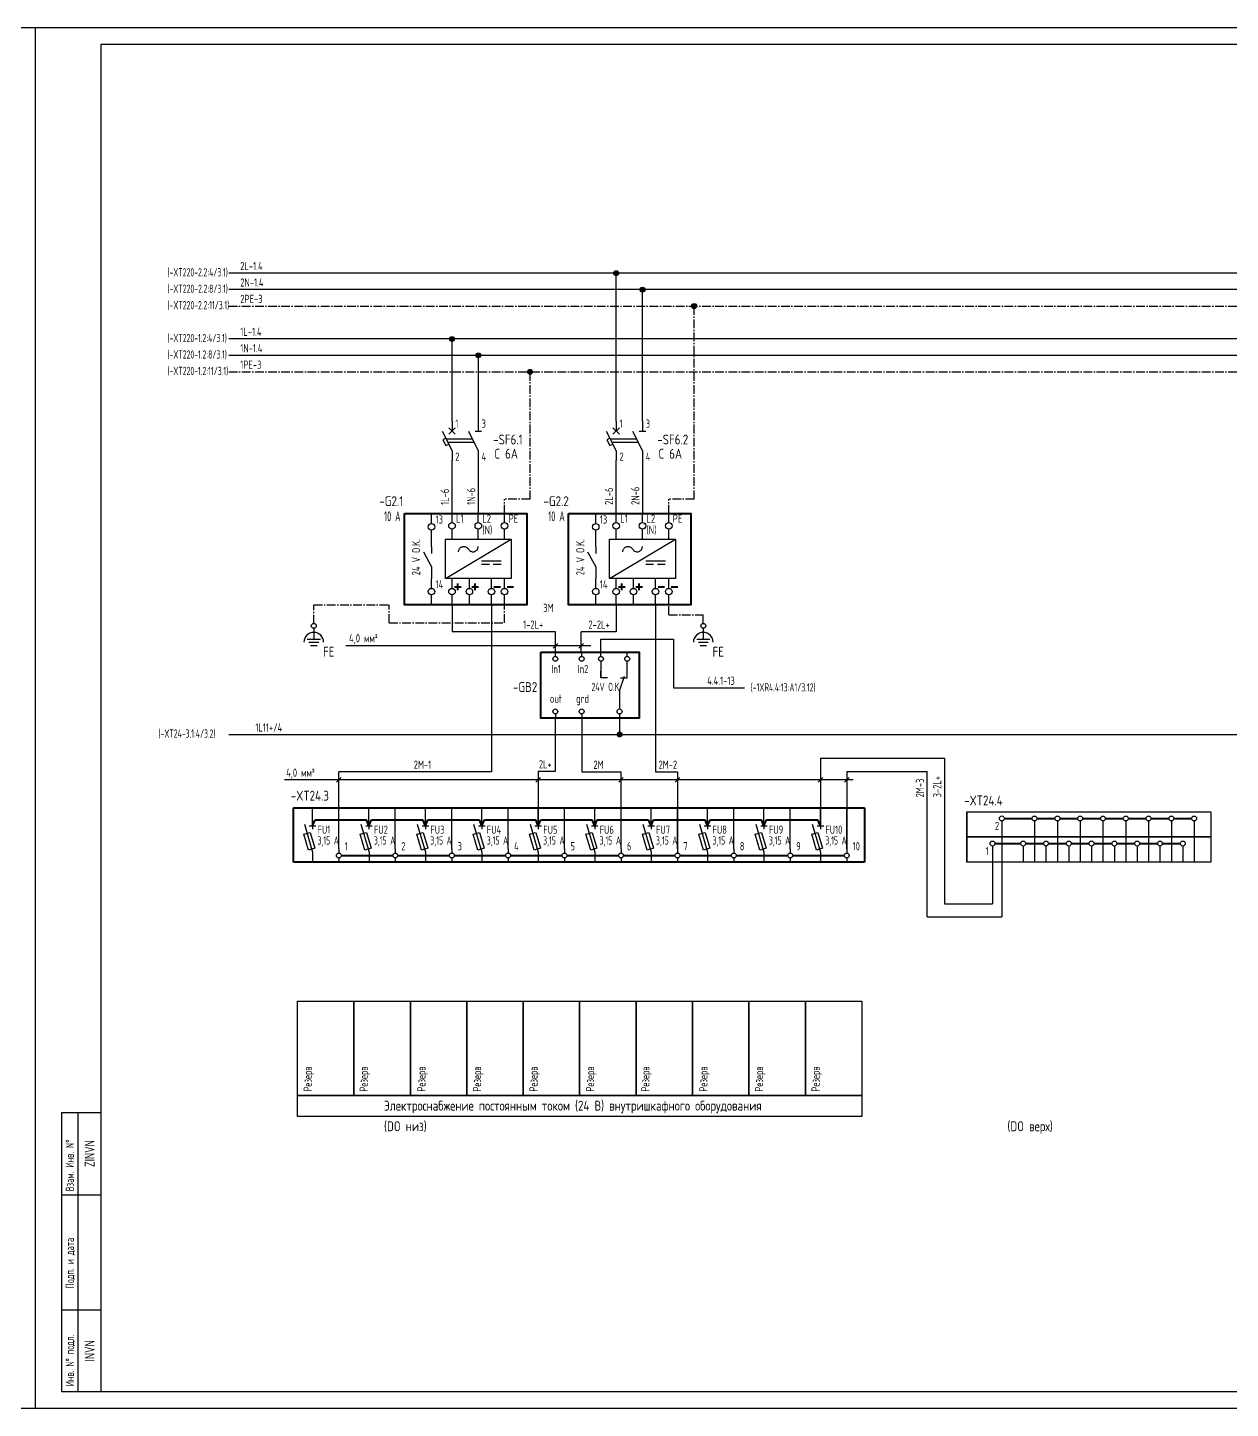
# Model space of a CAD drawing. Header units: millimetres. Extents: x 98 to 20644, y -7467 to -6136.
# Drawn here: x 1877.6 to 2243.5, y -7467.1 to -7047.1 of the extents above; entities that cross this region are included whole.
import ezdxf
from ezdxf.enums import TextEntityAlignment as Align

# ---------------------------------------------------------------- set-up
doc = ezdxf.new("R2010")
doc.units = ezdxf.units.MM
doc.linetypes.add('EPL_DASHLONGDOT', pattern=[1, 0.66, -0.12, 0.1, -0.12])
for name, color, linetype in [('Временный', 6, 'Continuous'), ('КИА_МАРКИРОВКА', 2, 'Continuous'), ('КИА_НАКЛЕЙКИ', 1, 'Continuous')]:
    doc.layers.add(name, color=color, linetype=linetype)
doc.styles.add('GOST-A 3-1', font='', dxfattribs={"height": 3})
doc.styles.add('GOSTA-2.5-1', font='', dxfattribs={"width": 0.9, "height": 2.5})
doc.styles.add('ROMANS0-70', font='romans.shx', dxfattribs={"width": 0.7})
doc.styles.get('GOST-A 3-1').set_extended_font_data('GOST type A')
doc.styles.get('GOSTA-2.5-1').set_extended_font_data('GOST Type AU')

# ---------------------------------------------------------------- blocks, each defined once
blk = doc.blocks.new('A$C5AB45C57')
at = {"ltscale": 4}
for p, q in [((-4.22, 18.73), (-4.22, 21.73)), ((2, 19), (2, 21.73)), ((10, 19), (10, 21.73)), ((18, 19), (18, 21.73)), ((2, 14), (2, 17)), ((10, 14), (10, 17)), ((18, 14), (18, 17)), ((-4.22, 13.73), (-4.22, 16.73)), ((-6.72, 10.08), (-4.22, 5.58)), ((-4.22, -1), (-4.22, 2)), ((2, -1), (2, 2)), ((7.28, -1), (7.28, 2)), ((14, -1), (14, 2)), ((18, -1), (18, 2)), ((-4.22, -6), (-4.22, -3)), ((2, -6), (2, -3)), ((7.28, -6), (7.28, -3)), ((14, -6), (14, -3)), ((18, -6), (18, -3))]:
    blk.add_line(p, q, dxfattribs=at)
for p, q in [((-4.22, 11.58), (-4.22, 14)), ((0, 2), (20, 14)), ((-4.22, 11.58), (-4.22, 9.58)), ((-4.22, 5.58), (-4.22, 3.58)), ((10.99, 7.4), (16.99, 7.4)), ((10.99, 6.4), (13.37, 6.4)), ((14.57, 6.4), (16.95, 6.4)), ((-4.22, 3.58), (-4.22, 2))]:
    blk.add_line(p, q)
at = {"lineweight": 40}
for p, q in [((3.75, -1.53), (3.75, 0.47)), ((9.03, -1.53), (9.03, 0.47)), ((2.75, -0.53), (4.75, -0.53)), ((8.03, -0.53), (10.03, -0.53)), ((14.75, -0.53), (16.75, -0.53)), ((18.75, -0.53), (20.75, -0.53))]:
    blk.add_line(p, q, dxfattribs=at)
blk.add_lwpolyline([(-12.49, 21.73), (24.74, 21.73), (24.74, -6), (-12.49, -6)], close=True, dxfattribs=at)
blk.add_lwpolyline([(0, 14), (20, 14), (20, 2), (0, 2)], close=True)
at = {"ltscale": 4}
for centre in [(-4.22, 17.73), (2, 18), (10, 18), (18, 18), (-4.22, -2), (2, -2), (7.28, -2), (14, -2), (18, -2)]:
    blk.add_circle(centre, 1, dxfattribs=at)
blk.add_spline([(4, 10.13), (4.05, 10.52), (4.21, 10.91), (4.41, 11.19), (4.65, 11.41), (5, 11.61), (5.32, 11.7), (5.75, 11.72), (6.12, 11.64), (6.53, 11.43), (6.89, 11.08), (7.17, 10.67), (7.42, 10.44), (7.72, 10.27), (8.17, 10.14), (8.47, 10.13), (8.85, 10.2), (9.09, 10.29), (9.39, 10.49), (9.71, 10.84), (9.88, 11.2), (9.95, 11.44), (9.97, 11.73), (9.97, 11.74)], degree=3)
at = {"style": 'GOSTA-2.5-1', "width": 0.9}
for s, p in [('13', (-2.99, 18.69)), ('L1', (3.23, 18.97)), ('L2', (11.23, 18.97)), ('PE', (19.23, 18.97)), ('(N)', (11.23, 15.53)), ('14', (-2.99, -1.03))]:
    blk.add_text(s, height=2.5, dxfattribs=at).set_placement(p)
blk.add_text('24 V O.K.', height=2.5, rotation=90, dxfattribs=at).set_placement((-7.67, 2.97))
blk = doc.blocks.new('A$C11D95457')
at = {"lineweight": 25, "ltscale": 4}
for p, q in [((0, 9), (3, 3)), ((2, 10), (4, 8)), ((4, 10), (2, 8)), ((3, 12), (3, 9)), ((8, 9), (11, 3)), ((11, 12), (11, 9)), ((9.25, 6.5), (1.25, 6.5)), ((9.75, 5.5), (1.75, 5.5)), ((3, 3), (3, 0)), ((11, 3), (11, 0))]:
    blk.add_line(p, q, dxfattribs=at)
at = {"lineweight": 25}
blk.add_line((10, 9), (12, 9), dxfattribs=at)
at = {"lineweight": 25, "ltscale": 4}
blk.add_lwpolyline([(1.11, 4.55), (2, 5), (1.11, 6.79), (0.21, 6.34)], close=True, dxfattribs=at)
blk = doc.blocks.new('A$C409B74B5')
at = {"color": 0}
for p, q in [((4.47, 18.75), (4.47, 20)), ((12.47, 18.75), (12.47, 20)), ((18.34, 18.75), (18.34, 20)), ((26.33, 18.75), (26.33, 20)), ((26.33, 12.25), (26.33, 17.25)), ((4.47, 1.25), (4.47, 0)), ((12.47, 1.25), (12.47, 0)), ((24, 1.25), (24, 0))]:
    blk.add_line(p, q, dxfattribs=at)
for p, q in [((18.34, 17.25), (18.33, 12.25)), ((18.33, 12.25), (18.33, 14.25)), ((24, 8.25), (25.5, 12.75)), ((20.33, 12.25), (18.33, 12.25)), ((24.33, 12.25), (26.33, 12.25)), ((24, 8.25), (24, 2.75))]:
    blk.add_line(p, q)
at = {"color": 0, "lineweight": 40}
blk.add_lwpolyline([(0, 20), (29.91, 20), (29.91, 0), (0, 0)], close=True, dxfattribs=at)
at = {"color": 0}
for centre in [(4.47, 18), (12.47, 18), (18.34, 18), (26.33, 18), (4.47, 2), (12.47, 2), (24, 2)]:
    blk.add_circle(centre, 0.75, dxfattribs=at)
at = {"style": 'GOSTA-2.5-1'}
for s, width, p in [('In1', 0.9, (3.27, 13.64)), ('In2', 0.9, (11.27, 13.64)), ('24V O.K. ', 0.7, (15.49, 8.22)), ('out', 0.9, (2.8, 4.65)), ('grd', 0.9, (10.8, 4.65))]:
    blk.add_text(s, height=2.5, dxfattribs=dict(at, width=width)).set_placement(p)
blk = doc.blocks.new('A$C2EC3666A')
h = blk.add_hatch(color=7)
h.dxf.hatch_style = 1
edge = h.paths.add_edge_path()
edge.add_arc((0, 0), 0.75, 0, 360)
at = {"color": 0}
blk.add_circle((0, 0), 0.75, dxfattribs=at)
blk = doc.blocks.new('A$C2BF74EC9')
at = {"color": 0}
for p, q in [((0, 6.39), (4, 6.39)), ((0.5, 5.39), (3.5, 5.39)), ((1, 4.39), (3, 4.39)), ((2, 8.39), (2, 6.39))]:
    blk.add_line(p, q, dxfattribs=at)
at = {"style": 'GOST-A 3-1'}
blk.add_text('FE', height=3, dxfattribs=at).set_placement((4.81, 1))

msp = doc.modelspace()

# ---------------------------------------------------------------- linework, layer by layer
for p, q in [((1286, -7047.07), (1880, -7047.07)), ((1880, -7047.07), (2474, -7047.07)), ((1880, -7467.07), (1880, -7047.07)), ((1900, -7052.07), (2469, -7052.07)), ((1900, -7462.07), (1900, -7052.07)), ((2173.97, -7288.37), (2173.97, -7300.88)), ((2183.91, -7288.38), (2183.91, -7300.89)), ((2190.85, -7288.38), (2190.85, -7300.89)), ((2197.78, -7288.38), (2197.78, -7300.89)), ((2204.71, -7288.38), (2204.71, -7300.89)), ((2211.65, -7288.38), (2211.65, -7300.89)), ((2218.58, -7288.38), (2218.58, -7300.89)), ((2225.52, -7288.38), (2225.52, -7300.89)), ((2232.45, -7288.38), (2232.45, -7300.89)), ((2171.12, -7296.01), (2171.12, -7300.89)), ((2180.45, -7296.02), (2180.45, -7300.89)), ((2187.38, -7296.02), (2187.38, -7300.89)), ((2194.31, -7296.02), (2194.31, -7300.89)), ((2201.25, -7296.02), (2201.25, -7300.89)), ((2208.18, -7296.02), (2208.18, -7300.89)), ((2215.12, -7296.02), (2215.12, -7300.89)), ((2222.05, -7296.02), (2222.05, -7300.89)), ((2228.98, -7296.02), (2228.98, -7300.89)), ((1888, -7462.07), (1888, -7377.07)), ((1888, -7377.07), (1900, -7377.07)), ((1893, -7462.07), (1893, -7377.07)), ((1888, -7402.07), (1900, -7402.07)), ((1888, -7437.07), (1900, -7437.07)), ((1893, -7437.07), (1900, -7437.07)), ((1900, -7462.07), (1888, -7462.07)), ((2469, -7462.07), (1900, -7462.07)), ((1880, -7467.07), (1286, -7467.07)), ((2474, -7467.07), (1880, -7467.07))]:
    msp.add_line(p, q)
at = {"color": 30, "lineweight": 25, "ltscale": 4}
for p, q in [((2350.16, -7121.77), (1938.79, -7121.77)), ((2056.64, -7166.78), (2056.64, -7121.77)), ((2300.23, -7141.77), (1938.79, -7141.77)), ((2006.71, -7166.78), (2006.71, -7141.77)), ((2006.71, -7194.9), (2006.71, -7178.78)), ((2056.64, -7194.9), (2056.64, -7178.78))]:
    msp.add_line(p, q, dxfattribs=at)
at = {"color": 5, "lineweight": 25, "ltscale": 8}
for p, q in [((2358.16, -7126.77), (1938.79, -7126.77)), ((2064.64, -7166.78), (2064.64, -7126.77)), ((2308.23, -7146.77), (1938.79, -7146.77)), ((2014.71, -7146.77), (2014.71, -7166.78)), ((2014.71, -7178.78), (2014.71, -7194.9)), ((2064.64, -7178.78), (2064.64, -7194.9))]:
    msp.add_line(p, q, dxfattribs=at)
at = {"color": 3, "linetype": 'EPL_DASHLONGDOT', "lineweight": 25, "ltscale": 4}
for p, q in [((1938.79, -7131.77), (2373.9, -7131.77)), ((2080.38, -7190.48), (2080.38, -7131.77)), ((1938.79, -7151.77), (2323.97, -7151.77)), ((2030.45, -7190.48), (2030.45, -7151.77)), ((2022.71, -7194.9), (2022.71, -7190.48)), ((2030.45, -7190.48), (2022.71, -7190.48)), ((2072.64, -7194.9), (2072.64, -7190.48)), ((2080.38, -7190.48), (2072.64, -7190.48)), ((1964.66, -7228.29), (1964.66, -7222.63)), ((1964.66, -7222.63), (1987.57, -7222.63)), ((1987.57, -7228.09), (1987.57, -7222.63)), ((2022.71, -7228.09), (2022.71, -7222.63)), ((2072.64, -7225.68), (2072.64, -7222.63)), ((1987.57, -7228.09), (2022.71, -7228.09)), ((2072.64, -7225.68), (2083.15, -7225.68)), ((2083.15, -7228.29), (2083.15, -7225.68))]:
    msp.add_line(p, q, dxfattribs=at)
at = {"color": 1}
for p, q in [((2006.71, -7222.63), (2006.71, -7230.83)), ((2056.64, -7222.63), (2056.64, -7230.83)), ((2038.15, -7230.83), (2006.71, -7230.83)), ((2038.15, -7237.07), (2038.15, -7230.83)), ((2056.64, -7230.83), (2046.03, -7230.83)), ((2046.03, -7237.21), (2046.03, -7230.83)), ((2038.15, -7273.26), (2038.15, -7257.07)), ((2057.69, -7257.07), (2057.69, -7262.07)), ((1938.79, -7262.07), (2344.49, -7262.07)), ((2118.76, -7269.27), (2118.76, -7289.89)), ((2118.76, -7269.27), (2156.47, -7269.27)), ((2156.47, -7269.27), (2156.47, -7313.56)), ((2032.95, -7273.26), (2032.95, -7289.89)), ((2032.95, -7273.26), (2038.15, -7273.26)), ((2171.12, -7300.89), (2171.12, -7313.56)), ((2156.47, -7313.56), (2171.12, -7313.56))]:
    msp.add_line(p, q, dxfattribs=at)
at = {"color": 4}
for p, q in [((2018.71, -7222.63), (2018.71, -7273.4)), ((2068.64, -7222.63), (2068.64, -7273.4)), ((2046.15, -7257.07), (2046.15, -7273.41)), ((1972.31, -7296.89), (1972.31, -7273.4)), ((2018.71, -7273.4), (1972.31, -7273.4)), ((2046.15, -7273.41), (2058.12, -7273.41)), ((2058.12, -7296.89), (2058.12, -7273.41)), ((2068.64, -7273.4), (2075.28, -7273.4)), ((2075.28, -7273.4), (2075.28, -7296.88)), ((2126.76, -7273.39), (2151.23, -7273.39)), ((2126.77, -7273.39), (2126.77, -7296.88)), ((2151.23, -7317.52), (2151.23, -7273.39)), ((2173.97, -7300.88), (2173.97, -7317.51)), ((2151.23, -7317.52), (2173.97, -7317.51))]:
    msp.add_line(p, q, dxfattribs=at)
at = {"color": 0}
for p, q in [((1964.66, -7229.79), (1964.66, -7231.04)), ((2083.15, -7229.79), (2083.15, -7231.04)), ((2048.93, -7235.1), (1974.46, -7235.1)), ((2037.44, -7235.81), (2038.86, -7234.39)), ((2045.32, -7235.81), (2046.73, -7234.39)), ((2052.02, -7233.05), (2074.09, -7233.05)), ((2052.02, -7237.07), (2052.02, -7233.05)), ((2074.09, -7233.05), (2074.09, -7247.91)), ((2074.09, -7247.91), (2095.71, -7247.91)), ((2128.68, -7275.89), (1955.75, -7275.89)), ((1971.6, -7276.6), (1973.01, -7275.18)), ((2032.24, -7276.6), (2033.66, -7275.18)), ((2057.41, -7276.6), (2058.82, -7275.18)), ((2074.57, -7276.6), (2075.98, -7275.18)), ((2118.06, -7276.6), (2119.47, -7275.18)), ((2126.06, -7276.6), (2127.47, -7275.18)), ((1964.3, -7289.89), (1964.3, -7284.44)), ((1972.31, -7296.89), (1972.31, -7284.44)), ((1981.46, -7289.89), (1981.46, -7284.44)), ((1989.47, -7296.89), (1989.47, -7284.44)), ((1998.63, -7289.89), (1998.63, -7284.44)), ((2006.63, -7296.89), (2006.63, -7284.44)), ((2015.79, -7289.89), (2015.79, -7284.44)), ((2023.79, -7296.89), (2023.79, -7284.44)), ((2032.95, -7289.89), (2032.95, -7284.44)), ((2040.95, -7296.89), (2040.95, -7284.44)), ((2050.11, -7289.89), (2050.11, -7284.44)), ((2058.12, -7296.89), (2058.12, -7284.44)), ((2067.28, -7289.89), (2067.28, -7284.44)), ((2075.28, -7296.89), (2075.28, -7284.44)), ((2084.44, -7289.89), (2084.44, -7284.44)), ((2092.44, -7296.89), (2092.44, -7284.44)), ((2101.6, -7289.89), (2101.6, -7284.44)), ((2109.6, -7296.89), (2109.6, -7284.44)), ((2118.76, -7289.89), (2118.76, -7284.44)), ((2126.77, -7296.89), (2126.77, -7284.44)), ((2163.27, -7285.89), (2163.27, -7300.89)), ((1961.81, -7289.39), (1964.31, -7297.89)), ((1963.3, -7289.89), (1965.3, -7289.89)), ((1964.3, -7289.89), (1964.3, -7290.89)), ((1978.97, -7289.39), (1981.47, -7297.89)), ((1980.46, -7289.89), (1982.46, -7289.89)), ((1981.46, -7289.89), (1981.46, -7290.89)), ((1996.13, -7289.39), (1998.63, -7297.89)), ((1997.63, -7289.89), (1999.63, -7289.89)), ((1998.63, -7289.89), (1998.63, -7290.89)), ((2013.29, -7289.39), (2015.79, -7297.89)), ((2014.79, -7289.89), (2016.79, -7289.89)), ((2015.79, -7289.89), (2015.79, -7290.89)), ((2030.45, -7289.39), (2032.95, -7297.89)), ((2031.95, -7289.89), (2033.95, -7289.89)), ((2032.95, -7289.89), (2032.95, -7290.89)), ((2047.62, -7289.39), (2050.12, -7297.89)), ((2049.11, -7289.89), (2051.11, -7289.89)), ((2050.11, -7289.89), (2050.11, -7290.89)), ((2064.78, -7289.39), (2067.28, -7297.89)), ((2066.28, -7289.89), (2068.28, -7289.89)), ((2067.28, -7289.89), (2067.28, -7290.89)), ((2081.94, -7289.39), (2084.44, -7297.89)), ((2083.44, -7289.89), (2085.44, -7289.89)), ((2084.44, -7289.89), (2084.44, -7290.89)), ((2099.1, -7289.39), (2101.6, -7297.89)), ((2100.6, -7289.89), (2102.6, -7289.89)), ((2101.6, -7289.89), (2101.6, -7290.89)), ((2116.27, -7289.39), (2118.77, -7297.89)), ((2117.76, -7289.89), (2119.76, -7289.89)), ((2118.76, -7289.89), (2118.76, -7290.89)), ((1961.65, -7292.45), (1963.57, -7291.88)), ((1963.07, -7297.25), (1961.65, -7292.45)), ((1963.57, -7291.88), (1964.99, -7296.68)), ((1978.82, -7292.45), (1980.73, -7291.88)), ((1980.24, -7297.25), (1978.82, -7292.45)), ((1980.73, -7291.88), (1982.15, -7296.68)), ((1995.98, -7292.45), (1997.9, -7291.88)), ((1997.4, -7297.25), (1995.98, -7292.45)), ((1997.9, -7291.88), (1999.32, -7296.68)), ((2013.14, -7292.45), (2015.06, -7291.88)), ((2014.56, -7297.25), (2013.14, -7292.45)), ((2015.06, -7291.88), (2016.48, -7296.68)), ((2030.3, -7292.45), (2032.22, -7291.88)), ((2031.72, -7297.25), (2030.3, -7292.45)), ((2032.22, -7291.88), (2033.64, -7296.68)), ((2047.46, -7292.45), (2049.38, -7291.88)), ((2048.89, -7297.25), (2047.46, -7292.45)), ((2049.38, -7291.88), (2050.8, -7296.68)), ((2064.63, -7292.45), (2066.54, -7291.88)), ((2066.05, -7297.25), (2064.63, -7292.45)), ((2066.54, -7291.88), (2067.97, -7296.68)), ((2081.79, -7292.45), (2083.71, -7291.88)), ((2083.21, -7297.25), (2081.79, -7292.45)), ((2083.71, -7291.88), (2085.13, -7296.68)), ((2098.95, -7292.45), (2100.87, -7291.88)), ((2100.37, -7297.25), (2098.95, -7292.45)), ((2100.87, -7291.88), (2102.29, -7296.68)), ((2116.11, -7292.45), (2118.03, -7291.88)), ((2117.54, -7297.25), (2116.11, -7292.45)), ((2118.03, -7291.88), (2119.45, -7296.68)), ((1964.99, -7296.68), (1963.07, -7297.25)), ((1964.31, -7297.89), (1964.31, -7300.89)), ((1972.31, -7296.89), (1972.31, -7298.14)), ((1982.15, -7296.68), (1980.24, -7297.25)), ((1981.47, -7297.89), (1981.47, -7300.89)), ((1989.47, -7296.89), (1989.47, -7298.14)), ((1999.32, -7296.68), (1997.4, -7297.25)), ((1998.63, -7297.89), (1998.63, -7300.89)), ((2006.63, -7296.89), (2006.63, -7298.14)), ((2016.48, -7296.68), (2014.56, -7297.25)), ((2015.79, -7297.89), (2015.79, -7300.89)), ((2023.79, -7296.89), (2023.79, -7298.14)), ((2033.64, -7296.68), (2031.72, -7297.25)), ((2032.95, -7297.89), (2032.95, -7300.89)), ((2040.95, -7296.89), (2040.95, -7298.14)), ((2050.8, -7296.68), (2048.89, -7297.25)), ((2050.12, -7297.89), (2050.12, -7300.89)), ((2058.12, -7296.89), (2058.12, -7298.14)), ((2067.97, -7296.68), (2066.05, -7297.25)), ((2067.28, -7297.89), (2067.28, -7300.89)), ((2075.28, -7296.89), (2075.28, -7298.14)), ((2085.13, -7296.68), (2083.21, -7297.25)), ((2084.44, -7297.89), (2084.44, -7300.89)), ((2092.44, -7296.89), (2092.44, -7298.14)), ((2102.29, -7296.68), (2100.37, -7297.25)), ((2101.6, -7297.89), (2101.6, -7300.89)), ((2109.6, -7296.89), (2109.6, -7298.14)), ((2119.45, -7296.68), (2117.54, -7297.25)), ((2118.77, -7297.89), (2118.77, -7300.89)), ((2126.77, -7296.89), (2126.77, -7298.14)), ((1972.31, -7299.64), (1972.31, -7300.89)), ((1989.47, -7299.64), (1989.47, -7300.89)), ((2006.63, -7299.64), (2006.63, -7300.89)), ((2023.79, -7299.64), (2023.79, -7300.89)), ((2040.95, -7299.64), (2040.95, -7300.89)), ((2058.12, -7299.64), (2058.12, -7300.89)), ((2075.28, -7299.64), (2075.28, -7300.89)), ((2092.44, -7299.64), (2092.44, -7300.89)), ((2109.6, -7299.64), (2109.6, -7300.89)), ((2126.77, -7299.64), (2126.77, -7300.89))]:
    msp.add_line(p, q, dxfattribs=at)
at = {"color": 0, "lineweight": 40}
for p, q in [((1958.45, -7284.44), (2132.17, -7284.44)), ((1958.45, -7300.89), (1958.45, -7284.44)), ((2132.17, -7284.44), (2132.17, -7300.89)), ((2132.17, -7300.89), (1958.45, -7300.89))]:
    msp.add_line(p, q, dxfattribs=at)
at = {"color": 1, "lineweight": 40, "ltscale": 4}
for p, q in [((1964.3, -7289.89), (1965.06, -7288.06)), ((1965.06, -7288.06), (1980.7, -7288.06)), ((1981.46, -7289.89), (1980.7, -7288.06)), ((1981.46, -7289.89), (1982.23, -7288.06)), ((1982.23, -7288.06), (1997.86, -7288.06)), ((1998.63, -7289.89), (1997.86, -7288.06)), ((1998.63, -7289.89), (1999.39, -7288.06)), ((1999.39, -7288.06), (2015.03, -7288.06)), ((2015.79, -7289.89), (2015.03, -7288.06)), ((2015.79, -7289.89), (2016.55, -7288.06)), ((2016.55, -7288.06), (2032.19, -7288.06)), ((2032.95, -7289.89), (2032.19, -7288.06)), ((2032.95, -7289.89), (2033.71, -7288.06)), ((2033.71, -7288.06), (2049.35, -7288.06)), ((2050.11, -7289.89), (2049.35, -7288.06)), ((2050.11, -7289.89), (2050.88, -7288.06)), ((2050.88, -7288.06), (2066.51, -7288.06)), ((2067.28, -7289.89), (2066.51, -7288.06)), ((2067.28, -7289.89), (2068.04, -7288.06)), ((2068.04, -7288.06), (2083.68, -7288.06)), ((2084.44, -7289.89), (2083.68, -7288.06)), ((2084.44, -7289.89), (2085.2, -7288.06)), ((2085.2, -7288.06), (2100.84, -7288.06)), ((2101.6, -7289.89), (2100.84, -7288.06)), ((2101.6, -7289.89), (2102.36, -7288.06)), ((2102.36, -7288.06), (2118, -7288.06)), ((2118.76, -7289.89), (2118, -7288.06))]:
    msp.add_line(p, q, dxfattribs=at)
at = {"lineweight": 40, "ltscale": 4}
for p, q in [((2174.72, -7287.62), (2183.16, -7287.63)), ((2184.66, -7287.63), (2190.1, -7287.63)), ((2191.6, -7287.63), (2197.03, -7287.63)), ((2198.53, -7287.63), (2203.96, -7287.63)), ((2205.46, -7287.63), (2210.9, -7287.63)), ((2212.4, -7287.63), (2217.83, -7287.63)), ((2219.33, -7287.63), (2224.77, -7287.63)), ((2226.27, -7287.63), (2231.7, -7287.63)), ((2171.87, -7295.26), (2179.7, -7295.27)), ((2181.2, -7295.27), (2186.63, -7295.27)), ((2188.13, -7295.27), (2193.56, -7295.27)), ((2195.06, -7295.27), (2200.5, -7295.27)), ((2202, -7295.27), (2207.43, -7295.27)), ((2208.93, -7295.27), (2214.37, -7295.27)), ((2215.87, -7295.27), (2221.3, -7295.27)), ((2222.8, -7295.27), (2228.23, -7295.27))]:
    msp.add_line(p, q, dxfattribs=at)
at = {"color": 4, "linetype": 'Continuous', "lineweight": 40, "ltscale": 8}
for p, q in [((1973.06, -7298.89), (1988.72, -7298.89)), ((1990.22, -7298.89), (2005.88, -7298.89)), ((2007.38, -7298.89), (2023.04, -7298.89)), ((2024.54, -7298.89), (2040.2, -7298.89)), ((2041.7, -7298.89), (2057.37, -7298.89)), ((2058.87, -7298.89), (2074.53, -7298.89)), ((2076.03, -7298.89), (2091.69, -7298.89)), ((2093.19, -7298.89), (2108.85, -7298.89)), ((2110.35, -7298.89), (2126.02, -7298.89))]:
    msp.add_line(p, q, dxfattribs=at)
for points in [[(2163.27, -7285.63), (2237.53, -7285.63), (2237.53, -7293.26), (2163.27, -7293.26)], [(2163.27, -7293.26), (2237.53, -7293.26), (2237.53, -7300.89), (2163.27, -7300.89)]]:
    msp.add_lwpolyline(points, close=True)
at = {"color": 0}
for points in [[(1959.72, -7343.16), (1976.89, -7343.16), (1976.89, -7371.85), (1959.72, -7371.85)], [(1976.89, -7343.16), (1994.05, -7343.16), (1994.05, -7371.85), (1976.89, -7371.85)], [(1994.05, -7343.16), (2011.21, -7343.16), (2011.21, -7371.85), (1994.05, -7371.85)], [(2011.21, -7343.16), (2028.37, -7343.16), (2028.37, -7371.85), (2011.21, -7371.85)], [(2028.37, -7343.16), (2045.54, -7343.16), (2045.54, -7371.85), (2028.37, -7371.85)], [(2045.54, -7343.16), (2062.7, -7343.16), (2062.7, -7371.85), (2045.54, -7371.85)], [(2062.7, -7343.16), (2079.86, -7343.16), (2079.86, -7371.85), (2062.7, -7371.85)], [(2079.86, -7343.16), (2097.02, -7343.16), (2097.02, -7371.85), (2079.86, -7371.85)], [(2097.02, -7343.16), (2114.19, -7343.16), (2114.19, -7371.85), (2097.02, -7371.85)], [(2114.19, -7343.16), (2131.35, -7343.16), (2131.35, -7371.85), (2114.19, -7371.85)], [(1959.72, -7371.85), (2131.35, -7371.85), (2131.35, -7378.33), (1959.72, -7378.33)]]:
    msp.add_lwpolyline(points, close=True, dxfattribs=at)
for centre in [(1964.66, -7229.04), (2083.15, -7229.04), (1972.31, -7298.89), (1989.47, -7298.89), (2006.63, -7298.89), (2023.79, -7298.89), (2040.95, -7298.89), (2058.12, -7298.89), (2075.28, -7298.89), (2092.44, -7298.89), (2109.6, -7298.89), (2126.77, -7298.89)]:
    msp.add_circle(centre, 0.75, dxfattribs=at)
for centre in [(2173.97, -7287.62), (2183.91, -7287.63), (2190.85, -7287.63), (2197.78, -7287.63), (2204.71, -7287.63), (2211.65, -7287.63), (2218.58, -7287.63), (2225.52, -7287.63), (2232.45, -7287.63), (2171.12, -7295.26), (2180.45, -7295.27), (2187.38, -7295.27), (2194.31, -7295.27), (2201.25, -7295.27), (2208.18, -7295.27), (2215.12, -7295.27), (2222.05, -7295.27), (2228.98, -7295.27)]:
    msp.add_circle(centre, 0.75)
for centre in [(1964.66, -7234.04), (2083.15, -7234.04)]:
    msp.add_arc(centre, 3, 0, 180, dxfattribs=at)

# ---------------------------------------------------------------- block references
for name, p in [('A$C2EC3666A', (2056.64, -7121.77)), ('A$C2EC3666A', (2064.64, -7126.77)), ('A$C2EC3666A', (2080.38, -7131.77)), ('A$C2EC3666A', (2006.71, -7141.77)), ('A$C2EC3666A', (2014.71, -7146.77)), ('A$C2EC3666A', (2030.45, -7151.77)), ('A$C11D95457', (2003.71, -7178.78)), ('A$C11D95457', (2053.64, -7178.78)), ('A$C5AB45C57', (2004.71, -7216.63)), ('A$C5AB45C57', (2054.64, -7216.63)), ('A$C2BF74EC9', (1962.66, -7239.43)), ('A$C2BF74EC9', (2081.15, -7239.43)), ('A$C409B74B5', (2033.68, -7257.07)), ('A$C2EC3666A', (2057.69, -7262.07))]:
    msp.add_blockref(name, p, dxfattribs=at)

# ---------------------------------------------------------------- texts
for s, height, style, width, p in [('1', 2.5, 'GOSTA-2.5-1', 0.9, (2007.71, -7168.78)), ('3', 2.5, 'GOSTA-2.5-1', 0.9, (2015.71, -7168.78)), ('1', 2.5, 'GOSTA-2.5-1', 0.9, (2057.64, -7168.78)), ('3', 2.5, 'GOSTA-2.5-1', 0.9, (2065.64, -7168.78)), ('2', 2.5, 'GOSTA-2.5-1', 0.9, (2007.71, -7178.83)), ('4', 2.5, 'GOSTA-2.5-1', 0.9, (2015.71, -7178.83)), ('2', 2.5, 'GOSTA-2.5-1', 0.9, (2057.64, -7178.83)), ('4', 2.5, 'GOSTA-2.5-1', 0.9, (2065.64, -7178.83)), ('10 A', 3, 'GOST-A 3-1', 0.7, (1986.04, -7197.22)), ('10 A', 3, 'GOST-A 3-1', 0.7, (2035.97, -7197.22)), ('4,0 мм²', 2.5, 'GOSTA-2.5-1', 0.9, (1975.4, -7234.05)), ('4,0 мм²', 2.5, 'GOSTA-2.5-1', 0.9, (1956.26, -7274.94)), ('FU1', 2.5, 'GOSTA-2.5-1', 0.9, (1965.8, -7292.29)), ('FU2', 2.5, 'GOSTA-2.5-1', 0.9, (1982.96, -7292.29)), ('FU3', 2.5, 'GOSTA-2.5-1', 0.9, (2000.12, -7292.29)), ('FU4', 2.5, 'GOSTA-2.5-1', 0.9, (2017.29, -7292.29)), ('FU5', 2.5, 'GOSTA-2.5-1', 0.9, (2034.45, -7292.29)), ('FU6', 2.5, 'GOSTA-2.5-1', 0.9, (2051.61, -7292.29)), ('FU7', 2.5, 'GOSTA-2.5-1', 0.9, (2068.77, -7292.29)), ('FU8', 2.5, 'GOSTA-2.5-1', 0.9, (2085.94, -7292.29)), ('FU9', 2.5, 'GOSTA-2.5-1', 0.9, (2103.1, -7292.29)), ('FU10', 2.5, 'GOSTA-2.5-1', 0.9, (2120.26, -7292.29)), ('2', 2.5, 'GOSTA-2.5-1', 0.9, (2171.85, -7291.15)), ('3,15 A', 2.5, 'GOSTA-2.5-1', 0.7, (1965.8, -7295.57)), ('1', 2.5, 'GOSTA-2.5-1', 0.9, (1974.11, -7297.32)), ('3,15 A', 2.5, 'GOSTA-2.5-1', 0.7, (1982.96, -7295.57)), ('2', 2.5, 'GOSTA-2.5-1', 0.9, (1991.27, -7297.32)), ('3,15 A', 2.5, 'GOSTA-2.5-1', 0.7, (2000.12, -7295.57)), ('3', 2.5, 'GOSTA-2.5-1', 0.9, (2008.43, -7297.32)), ('3,15 A', 2.5, 'GOSTA-2.5-1', 0.7, (2017.29, -7295.57)), ('4', 2.5, 'GOSTA-2.5-1', 0.9, (2025.59, -7297.32)), ('3,15 A', 2.5, 'GOSTA-2.5-1', 0.7, (2034.45, -7295.57)), ('5', 2.5, 'GOSTA-2.5-1', 0.9, (2042.76, -7297.32)), ('3,15 A', 2.5, 'GOSTA-2.5-1', 0.7, (2051.61, -7295.57)), ('6', 2.5, 'GOSTA-2.5-1', 0.9, (2059.92, -7297.32)), ('3,15 A', 2.5, 'GOSTA-2.5-1', 0.7, (2068.77, -7295.57)), ('7', 2.5, 'GOSTA-2.5-1', 0.9, (2077.08, -7297.32)), ('3,15 A', 2.5, 'GOSTA-2.5-1', 0.7, (2085.94, -7295.57)), ('8', 2.5, 'GOSTA-2.5-1', 0.9, (2094.24, -7297.32)), ('3,15 A', 2.5, 'GOSTA-2.5-1', 0.7, (2103.1, -7295.57)), ('9', 2.5, 'GOSTA-2.5-1', 0.9, (2111.41, -7297.32)), ('3,15 A', 2.5, 'GOSTA-2.5-1', 0.7, (2120.26, -7295.57)), ('10', 2.5, 'GOSTA-2.5-1', 0.9, (2128.57, -7297.32)), ('1', 2.5, 'GOSTA-2.5-1', 0.9, (2169, -7298.79))]:
    msp.add_text(s, height=height, dxfattribs=dict(style=style, width=width)).set_placement(p)
at = {"color": 7, "style": 'GOST-A 3-1'}
for p in [(2019.58, -7178.18), (2069.5, -7178.18)]:
    msp.add_text('C 6A', height=3, dxfattribs=at).set_placement(p)
at = {"style": 'GOSTA-2.5-1', "width": 0.8}
for p in [(1964.05, -7370.71), (1981.1, -7370.71), (1998.65, -7370.71), (2015.56, -7370.71), (2032.74, -7370.71), (2049.95, -7370.71), (2066.75, -7370.71), (2084.42, -7370.71), (2101.34, -7370.71), (2118.54, -7370.71)]:
    msp.add_text('Резерв', height=2.5, rotation=90, dxfattribs=at).set_placement(p)
at = {"style": 'GOST-A 3-1'}
for s, p in [('Электроснабжение постоянным током (24 В) внутришкафного оборудования', (1986.03, -7376.49)), ('(DO низ)', (1986.03, -7382.75)), ('(DO верх)', (2175.63, -7382.75))]:
    msp.add_text(s, height=3, dxfattribs=at).set_placement(p)
at = {"style": 'ROMANS0-70', "width": 0.7}
for s, p in [('Взам. Инв. N%%d', (1892.46, -7401.07)), ('Подп. и дата', (1892.46, -7430.6)), ('Инв. N%%d подл.', (1892.46, -7460.37))]:
    msp.add_text(s, height=2.5, rotation=90, dxfattribs=at).set_placement(p, align=Align.BOTTOM_LEFT)
at = {"style": 'ROMANS0-70', "width": 0.7, "flags": 12}
for tag, p in [('ZINVN', (1896.5, -7389.57)), ('INVN', (1896.5, -7449.57))]:
    msp.add_attdef(tag, text='', height=3, rotation=90, dxfattribs=at).set_placement(p, align=Align.MIDDLE_CENTER)
at = {"layer": 'Временный', "style": 'GOSTA-2.5-1', "width": 0.7}
for s, p in [('(-XT220-2.2:4/3.1)', (1920.15, -7122.74)), ('(-XT220-2.2:8/3.1)', (1920.15, -7127.74)), ('(-XT220-2.2:11/3.1)', (1920.15, -7132.74)), ('(-XT220-1.2:4/3.1)', (1920.15, -7142.74)), ('(-XT220-1.2:8/3.1)', (1920.15, -7147.74)), ('(-XT220-1.2:11/3.1)', (1920.15, -7152.74)), ('(-1XR4.4:13:A1/3.12)', (2097.54, -7249)), ('(-XT24-3.1:4/3.2)', (1917.41, -7263.05))]:
    msp.add_text(s, height=2.5, dxfattribs=at).set_placement(p)
at = {"layer": 'КИА_МАРКИРОВКА', "style": 'GOSTA-2.5-1', "width": 0.9}
for s, p in [('2L-1.4', (1942.31, -7120.84)), ('2N-1.4', (1942.31, -7125.84)), ('2PE-3', (1942.31, -7130.84)), ('1L-1.4', (1942.31, -7140.84)), ('1N-1.4', (1942.31, -7145.84)), ('1PE-3', (1942.31, -7150.84)), ('3M', (2034.44, -7224.82)), ('1-2L+', (2028.34, -7229.91)), ('2-2L+', (2048.2, -7229.91)), ('4.4.1-13', (2084.32, -7246.99)), ('1L11+/4', (1946.88, -7261.21)), ('2M-1', (1995.07, -7272.53)), ('2L+', (2033.13, -7272.4)), ('2M', (2049.71, -7272.54)), ('2M-2', (2069.53, -7272.53))]:
    msp.add_text(s, height=2.5, dxfattribs=at).set_placement(p)
for s, p in [('1L-6', (2005.79, -7192.25)), ('1N-6', (2013.79, -7192.25)), ('2L-6', (2055.72, -7192.25)), ('2N-6', (2063.72, -7192.25)), ('2M-3', (2150.29, -7281.22)), ('3-2L+', (2155.53, -7281.22))]:
    msp.add_text(s, height=2.5, rotation=90, dxfattribs=at).set_placement(p)
at = {"layer": 'КИА_НАКЛЕЙКИ', "style": 'GOST-A 3-1'}
for s, p in [('-SF6.1', (2019.23, -7173.86)), ('-SF6.2', (2069.16, -7173.86)), ('-G2.1', (1984.6, -7192.61)), ('-G2.2', (2034.53, -7192.61)), ('-GB2', (2025.24, -7249.16)), ('-XT24.3', (1957.67, -7282.21)), ('-XT24.4', (2162.49, -7283.65))]:
    msp.add_text(s, height=3, dxfattribs=at).set_placement(p)

doc.saveas('drawing.dxf')
